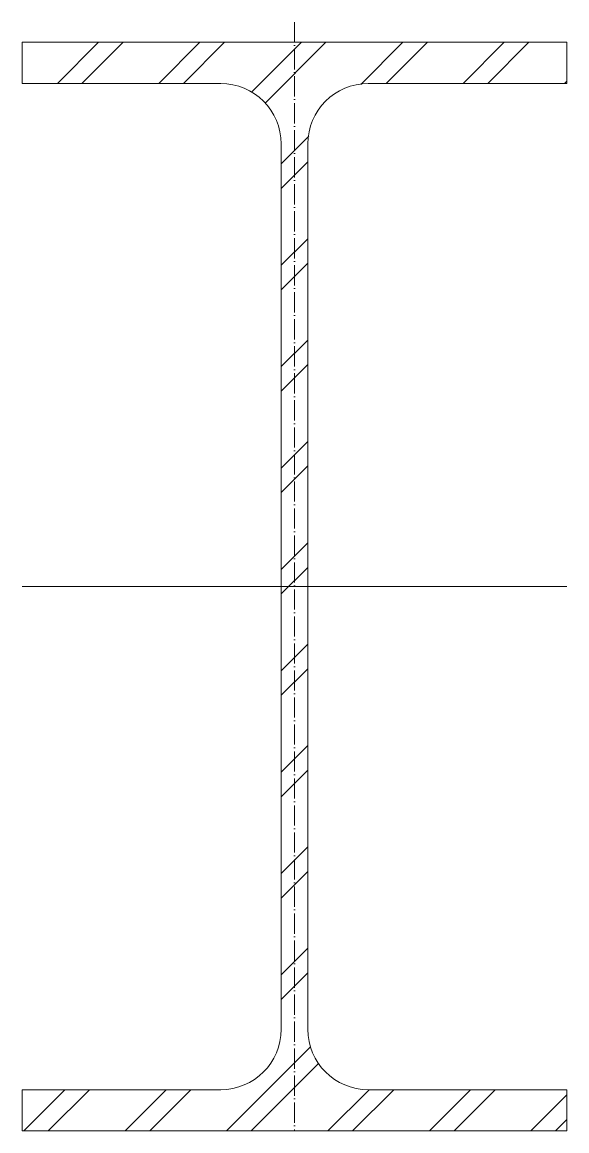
# Model space of a CAD drawing. Header units: metres. Extents: x -68 to 67, y -135 to 140.
import ezdxf

# ---------------------------------------------------------------- set-up
doc = ezdxf.new("R2010")
doc.units = ezdxf.units.M
doc.linetypes.add('MV_hartlijn_staal', pattern=[6.6, 5, -0.8, 0, -0.8])
doc.layers.add('A-DETL-GENF', color=92, linetype='Continuous', lineweight=18)

# ---------------------------------------------------------------- blocks, each defined once
blk = doc.blocks.new('28 Staalprofielen- IPE_HEA_HEB 2d - IPE270-3530738-00_0 Basismaterialen')
at = {"layer": 'A-DETL-GENF', "lineweight": 13}
h = blk.add_hatch(dxfattribs=at)
h.set_pattern_fill('FP_151', color=256, style=0, pattern_type=2)
h.set_pattern_definition([(45, (2632.722, -2690.394), (-12.57236, 12.57236), []), (45, (2632.722, -2671.344), (-12.57236, 12.57236), [])])
h.paths.add_polyline_path([(-67.5, -135), (67.5, -135), (67.5, -124.8), (18.3, -124.8), (14.42, -124.29), (10.8, -122.79), (7.69, -120.41), (5.31, -117.3), (3.81, -113.68), (3.3, -109.8), (3.3, 109.8), (3.81, 113.68), (5.31, 117.3), (7.69, 120.41), (10.8, 122.79), (14.42, 124.29), (18.3, 124.8), (67.5, 124.8), (67.5, 135), (-67.5, 135), (-67.5, 124.8), (-18.3, 124.8), (-14.42, 124.29), (-10.8, 122.79), (-7.69, 120.41), (-5.31, 117.3), (-3.81, 113.68), (-3.3, 109.8), (-3.3, -109.8), (-3.81, -113.68), (-5.31, -117.3), (-7.69, -120.41), (-10.8, -122.79), (-14.42, -124.29), (-18.3, -124.8), (-67.5, -124.8)])
at = {"layer": 'A-DETL-GENF', "linetype": 'MV_hartlijn_staal', "lineweight": 13}
blk.add_line((0, 140), (0, -135), dxfattribs=at)
at = {"layer": 'A-DETL-GENF'}
for p, q in [((67.5, 135), (-67.5, 135)), ((-67.5, 135), (-67.5, 124.8)), ((67.5, 135), (-67.5, 135)), ((-67.5, 135), (-67.5, 124.8)), ((67.5, 124.8), (67.5, 135)), ((67.5, 135), (67.5, 124.8)), ((-67.5, 124.8), (-18.3, 124.8)), ((-67.5, 124.8), (-18.3, 124.8)), ((18.3, 124.8), (67.5, 124.8)), ((67.5, 124.8), (18.3, 124.8)), ((-3.3, 109.8), (-3.3, -109.8)), ((-3.3, 109.8), (-3.3, -109.8)), ((3.3, -109.8), (3.3, 109.8)), ((3.3, 109.8), (3.3, -109.8)), ((-67.5, 0), (67.5, 0)), ((-18.3, -124.8), (-67.5, -124.8)), ((-67.5, -124.8), (-67.5, -135)), ((-67.5, -135), (-67.5, -124.8)), ((-67.5, -124.8), (-18.3, -124.8)), ((67.5, -124.8), (18.3, -124.8)), ((67.5, -124.8), (18.3, -124.8)), ((67.5, -135), (67.5, -124.8)), ((67.5, -135), (67.5, -124.8)), ((-67.5, -135), (67.5, -135)), ((67.5, -135), (-67.5, -135))]:
    blk.add_line(p, q, dxfattribs=at)
for centre, start, end in [((-18.3, 109.8), 0, 90), ((-18.3, 109.8), 360, 90), ((18.3, 109.8), 90, 180), ((18.3, 109.8), 90, 180), ((-18.3, -109.8), 270, 0), ((-18.3, -109.8), 270, 0), ((18.3, -109.8), 180, 270), ((18.3, -109.8), 180, 270)]:
    blk.add_arc(centre, 15, start, end, dxfattribs=at)

msp = doc.modelspace()

# ---------------------------------------------------------------- block references
msp.add_blockref('28 Staalprofielen- IPE_HEA_HEB 2d - IPE270-3530738-00_0 Basismaterialen', (0, 0))

doc.saveas('drawing.dxf')
